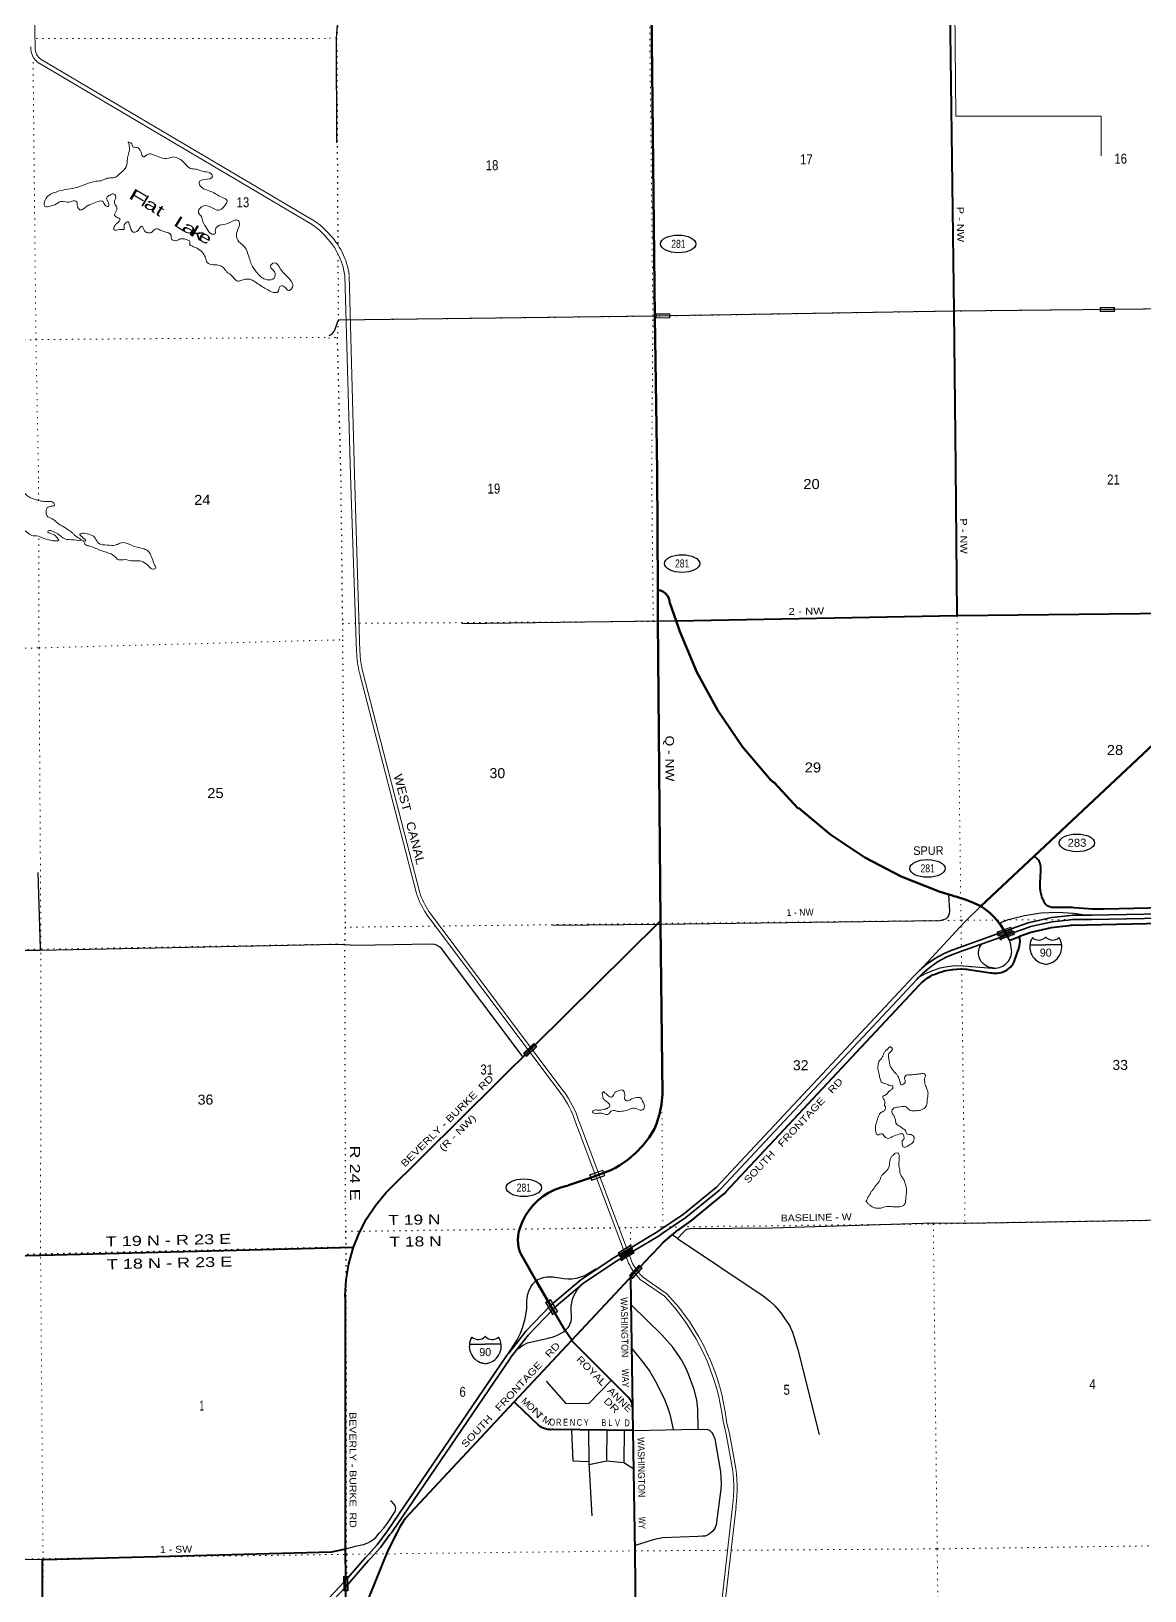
# Model space of a CAD drawing. Header units: feet. Extents: x 248627 to 501257, y -181930 to 5472.
# Drawn here: x 276162 to 295642, y -155285 to -128002 of the extents above; entities that cross this region are included whole.
import ezdxf
from ezdxf.enums import TextEntityAlignment as Align

# ---------------------------------------------------------------- set-up
doc = ezdxf.new("R2010")
doc.units = ezdxf.units.FT
doc.header["$LTSCALE"] = 70
doc.header["$PDMODE"] = 32
doc.header["$PDSIZE"] = 35
doc.linetypes.add('DOTTED', pattern=[1.5, 0.3, -1.2])
doc.linetypes.add('MEDIUM_DASHED', pattern=[4.5, 3, -1.5])
for name, color, linetype, lineweight in [('15', 7, 'Continuous', 25), ('17', 7, 'Continuous', 25), ('18', 7, 'Continuous', 35), ('19', 7, 'Continuous', 25), ('23', 7, 'Continuous', 70), ('26', 7, 'Continuous', 40), ('27', 7, 'Continuous', 40), ('29', 7, 'Continuous', 25), ('31', 7, 'Continuous', 13), ('39', 7, 'Continuous', 13), ('41', 7, 'MEDIUM_DASHED', 13), ('55', 7, 'Continuous', 13), ('59', 7, 'Continuous', 13), ('6', 7, 'DOTTED', 25), ('61', 7, 'Continuous', 13), ('7', 7, 'DOTTED', 13)]:
    doc.layers.add(name, color=color, linetype=linetype, lineweight=lineweight)
doc.layers.add('30', color=7, linetype='Continuous')

msp = doc.modelspace()

# ---------------------------------------------------------------- linework, layer by layer
at = {"layer": '15'}
for p, q in [((293633.38, -143983.14), (293909.79, -143983.14)), ((293906.09, -143851.67), (293908.99, -143848.76)), ((293912.16, -143851.14), (293908.73, -143848.76)), ((293909.79, -144328.72), (293845.9, -144310.76)), ((293909.26, -144328.98), (293972.89, -144310.24)), ((284101.98, -150839.87), (284104.88, -150836.96)), ((284108.05, -150839.34), (284104.62, -150836.96)), ((283829.27, -150971.34), (284105.68, -150971.34)), ((284105.68, -151316.92), (284041.79, -151298.96)), ((284105.15, -151317.18), (284168.78, -151298.44))]:
    msp.add_line(p, q, dxfattribs=at)
for points in [[(294185.15, -143983.14), (293909.26, -143983.14), (293909.79, -143983.14)], [(284381.04, -150971.34), (284105.15, -150971.34), (284105.68, -150971.34)]]:
    msp.add_lwpolyline(points, dxfattribs=at)
for centre, radius, start, end in [((293936.01, -144018.24), 306.13, 148.44436, 254.43383), ((293787.41, -143735.64), 165.66, 227.34301, 315.81187), ((294031.1, -143735.64), 165.66, 224.18804, 312.69393), ((293882.5, -144018.24), 306.13, 283.08082, 31.6249), ((284131.9, -151006.44), 306.13, 148.44436, 254.43378), ((283983.3, -150723.84), 165.66, 227.343, 315.81185), ((284226.99, -150723.84), 165.66, 224.18804, 312.69394), ((284078.39, -151006.44), 306.13, 283.08086, 31.62486)]:
    msp.add_arc(centre, radius, start, end, dxfattribs=at)
at = {"layer": '17'}
for centre in [(287480.64, -131723.29), (287546.8, -137314.72), (294452.82, -142200.81), (291841.02, -142648.84), (284777.46, -148233.6)]:
    msp.add_ellipse(centre, major_axis=(-309.24, 1), ratio=0.500121, dxfattribs=at)
at = {"layer": '18'}
for p, q in [((292799.3, -143967.41), (293230.7, -143813.39)), ((285792.98, -149929.33), (285824.52, -149902.95)), ((281645.25, -155121.46), (281663.28, -155100.95)), ((281646.67, -155235.59), (281664.11, -155215.66))]:
    msp.add_line(p, q, dxfattribs=at)
for points in [[(294618.68, -143465.11), (294707.68, -143463.9), (297773.42, -143407.55), (303062.23, -143293.35), (307397.34, -143211.21)], [(293191.18, -143747.78), (293306.39, -143706.67), (293599.33, -143602.14), (293620.52, -143594.58), (293649.33, -143586.59), (293652.07, -143585.83), (294008.92, -143508.3), (294346.93, -143471.23), (294371.96, -143468.49), (294396.93, -143468.15), (294618.68, -143465.11)], [(293230.7, -143813.39), (293350, -143770.8), (293619.86, -143674.45), (293643.12, -143666.14), (293669.86, -143658.73), (293671.8, -143658.19), (294020.99, -143582.32), (294349.96, -143546.25), (294375.53, -143543.44), (294399.96, -143543.11), (294708.88, -143538.89), (297774.92, -143482.54), (303063.75, -143368.33), (308346.13, -143268.25), (308381.71, -143267.58)], [(291722.09, -144415.62), (291833.77, -144319.64), (291978.8, -144219.32), (292133.52, -144134.71), (292268.55, -144078.29), (292289.26, -144069.64), (292318.55, -144059.19), (293191.18, -143747.78)], [(291691.87, -144551.32), (291751.82, -144488.82), (291879.61, -144379.01), (292018.18, -144283.15), (292166.01, -144202.3), (292294.56, -144148.6), (292310.54, -144141.92), (292344.56, -144129.77), (292799.3, -143967.41)], [(285824.52, -149902.95), (286319.75, -149570.01), (286347.61, -149551.28), (286369.75, -149538.02), (286693.49, -149344.1), (287134.86, -149079.73), (287144.27, -149074.1), (287184.86, -149046.72), (287616.33, -148755.77), (288174.19, -148300.98), (288200.64, -148279.42), (288222.94, -148255.6), (291652.43, -144592.53), (291691.87, -144551.32)], [(286078.13, -149642.2), (286281.21, -149505.67), (286309.16, -149486.88), (286331.21, -149473.68), (286666.25, -149272.99), (287095.34, -149015.98), (287104.89, -149010.26), (287145.34, -148982.98), (287572.04, -148695.24), (288148.82, -148225.03), (291597.68, -144541.27), (291700.03, -144434.58), (291722.09, -144415.62)], [(285248.18, -150295.2), (285284.28, -150257.9), (285291.53, -150251.15), (285779.48, -149842.98), (285884.29, -149772.51), (286078.13, -149642.2)], [(285286.9, -150362.25), (285326.7, -150320.91), (285342.6, -150306.08), (285792.98, -149929.33)], [(284496.41, -151151.51), (284516.24, -151126.51), (284679.71, -150916.56), (284815.2, -150742.56), (285248.18, -150295.2)], [(284657.48, -151066.84), (284861.01, -150804.6), (285286.9, -150362.25)], [(281664.11, -155215.66), (282059.6, -154763.68), (282091.44, -154726.97), (282103.45, -154713.68), (282270.16, -154529.14), (282438.26, -154301.2), (282457.61, -154274.98), (282473.82, -154251.2), (284540.51, -151219.97), (284554.04, -151200.12), (284577.44, -151169.97), (284657.48, -151066.84)], [(281663.28, -155100.95), (282006.13, -154710.86), (282032.49, -154680.48), (282050.21, -154660.86), (282212.21, -154481.53), (282394.8, -154233.95), (284479.36, -151176.51), (284496.41, -151151.51)], [(265366.43, -173208.13), (265763.41, -172508.9), (266090.12, -171944.03), (266107.66, -171913.7), (266120.92, -171894.03), (266325.96, -171609.82), (266543.99, -171366.04), (266571.07, -171335.76), (266589.55, -171316.04), (271129.67, -166472.25), (276528.41, -160679.57), (281646.67, -155235.59)], [(265408.57, -172719.77), (265427.43, -172694.77), (265775.61, -172233.22), (265794.78, -172207.81), (265809.9, -172183.22), (265853.65, -172112.09), (266151.48, -171690.13), (266170.16, -171663.65), (266191.74, -171640.13), (266484.96, -171320.45), (266488.85, -171316.21), (266531.72, -171270.45), (271074.87, -166421.04), (276473.52, -160628.46), (281645.25, -155121.46)]]:
    msp.add_lwpolyline(points, dxfattribs=at)
at = {"layer": '19'}
msp.add_line((291690.04, -144552.36), (291691.87, -144551.32), dxfattribs=at)
for points in [[(291722.09, -144415.62), (291764.56, -144369.74), (292487.92, -143588.09), (292770.76, -143310.63)], [(293096.44, -143604.71), (293122.58, -143594.4), (293228.24, -143552.7), (293249.66, -143544.25), (293278.24, -143536.83), (293535.25, -143470.03), (293821.33, -143426.92), (294110.34, -143413.96), (294399.13, -143431.28), (294596.25, -143461.66), (294618.68, -143465.11)], [(293005.85, -144391.76), (292974.89, -144389.01), (292944.38, -144383.03), (292914.66, -144373.9), (292886.06, -144361.71), (292858.89, -144346.6), (292833.45, -144328.73), (292810.02, -144308.3), (292788.85, -144285.53), (292776.07, -144268.52), (292760.05, -144244.4), (292748.03, -144218.52), (292741.9, -144201.87), (292735.86, -144178.07), (292732.35, -144153.78), (292731.4, -144129.25), (292733.02, -144104.75), (292737.18, -144080.56), (292743.86, -144056.93), (292752.97, -144034.14), (292764.41, -144012.42), (292778.05, -143992.01), (292793.76, -143973.14), (292799.3, -143967.41)], [(293005.85, -144391.76), (293036.93, -144391.26), (293067.8, -144387.52), (293098.1, -144380.57), (293127.51, -144370.49), (293155.7, -144357.39), (293182.37, -144341.42), (293207.23, -144322.75), (293229.99, -144301.58), (293250.42, -144278.14), (293268.29, -144252.7), (293283.4, -144225.54), (293295.59, -144196.94), (293304.72, -144167.22), (293310.7, -144136.71), (293310.92, -144134.2), (293313.24, -144108.12), (293311.89, -144084.2), (293306.35, -144028.04), (293293.18, -143964.14), (293274.08, -143904.09)], [(291691.87, -144551.32), (291807.48, -144485.32), (291931.28, -144430.92), (292060.08, -144389.76), (292192.49, -144362.29), (292327.04, -144348.81), (292462.26, -144349.47), (292560.62, -144359.94), (292592.64, -144363.35), (292610.62, -144364.62), (292976.41, -144390.33), (293005.85, -144391.76)], [(284998.05, -149860.99), (285021.61, -149844.6), (285053.22, -149827.21), (285086.48, -149813.21), (285121.01, -149802.77), (285151.19, -149797), (285181.34, -149793.21), (285201.19, -149792.21), (285229, -149790.81), (285264.83, -149792.76), (285293.04, -149794.94), (285314.83, -149798.13), (285410.84, -149812.2), (285480.65, -149824.36), (285551.34, -149829.15), (285622.15, -149826.54), (285692.3, -149816.53), (285761.02, -149799.25), (285827.55, -149774.87), (285845.24, -149766.58), (285874.36, -149749.94), (285895.24, -149740.3), (286028.13, -149659.87), (286078.13, -149642.2)], [(284496.41, -151151.51), (284512.3, -151126.51), (284643.65, -150923.11), (284663.13, -150894.39), (284672.58, -150873.11), (284721.32, -150777.65), (284769.9, -150651.43), (284805.02, -150520.82), (284826.29, -150387.26), (284826.7, -150382.92), (284829.68, -150351.36), (284830.12, -150332.92), (284830.73, -150307.4), (284830.81, -150304.12), (284830.92, -150257.4), (284831.02, -150220.42), (284837.67, -150158.8), (284850.71, -150098.21), (284870.02, -150039.31), (284895.38, -149982.76), (284902.71, -149969.68), (284914.31, -149948.97), (284936.52, -149919.68), (284939.99, -149915.11), (284964.68, -149888.8), (284991.99, -149865.21), (284998.05, -149860.99)], [(285502.62, -150728.77), (285521.09, -150713.49), (285533.98, -150700.89), (285553.77, -150678.03), (285571.06, -150653.23), (285585.66, -150626.76), (285597.42, -150598.91), (285606.19, -150569.98), (285611.9, -150540.29), (285614.47, -150510.17), (285614.37, -150504.94), (285613.8, -150475.68), (285612.53, -150454.94), (285608.63, -150391.06), (285607.33, -150369.61), (285608.36, -150341.06), (285609.61, -150306.66), (285618.28, -150245.5), (285633.3, -150185.57), (285654.51, -150127.55), (285681.66, -150072.06), (285714.46, -150019.71), (285752.56, -149971.08), (285792.98, -149929.33)], [(285792.98, -149929.33), (285795.53, -149926.7), (285800.16, -149922.67), (285824.52, -149902.95)], [(284657.48, -151066.84), (284672.36, -151055.17), (284676.77, -151051.71), (284758.73, -150996.48), (284846.01, -150950.13), (285205.32, -150863.55), (285214.5, -150861.34), (285255.32, -150852.88), (285312.51, -150836.9), (285369.23, -150814.43), (285423.29, -150786.15), (285474.09, -150752.38), (285502.62, -150728.77)]]:
    msp.add_lwpolyline(points, dxfattribs=at)
at = {"layer": '23'}
for p, q in [((287121.15, -137776.95), (287114.03, -135693.24)), ((292770.76, -143310.63), (293705.18, -142434.62)), ((285248.18, -150295.2), (284998.05, -149860.99))]:
    msp.add_line(p, q, dxfattribs=at)
for points in [[(287114.03, -135693.24), (287070.1, -133006.34), (287010.59, -127632.89), (286940.02, -122330.11)], [(287171.1, -143567.38), (287123.07, -138305.18), (287121.15, -137776.95)], [(287444.98, -138317.34), (287332.23, -137999.24), (287330.38, -137978.39), (287325.87, -137954.36), (287318.87, -137930.93), (287309.46, -137908.36), (287297.74, -137886.9), (287283.84, -137866.78), (287267.92, -137848.23), (287250.14, -137831.44), (287230.71, -137816.6), (287209.83, -137803.88), (287187.74, -137793.4), (287164.67, -137785.3), (287121.15, -137776.95)], [(292216.32, -143103.35), (292046.67, -143049.96), (291381.18, -142786.5), (290746.88, -142454.92), (290150.71, -142058.85), (289624.2, -141623.32), (289599.2, -141602.64), (289574.2, -141591.45), (289158.49, -141146.99), (289133.49, -141134.92), (289109.63, -141109.92), (289102.61, -141102.57), (288604.63, -140519.37), (288170.34, -139887.32), (287804.5, -139213.33), (287511.11, -138504.79), (287444.98, -138317.34)], [(293705.18, -142434.62), (297696.73, -138692.57), (298264.13, -138157.63)], [(292770.76, -143310.63), (292712.1, -143277.27), (292607.28, -143231.05), (292500.68, -143193.71), (292333.67, -143138.6), (292303.96, -143130.93), (292278.96, -143123.06), (292216.32, -143103.35)], [(293096.44, -143604.71), (293019.06, -143512.3), (292929.03, -143425.2), (292830.4, -143347.98), (292770.76, -143310.63)], [(284998.05, -149860.99), (284734.08, -149402.75), (284721.84, -149381.5), (284709.65, -149352.75), (284702.45, -149335.77), (284696.77, -149317.23), (284690.1, -149295.44), (284685.81, -149267.23), (284678.62, -149215.56), (284676.22, -149143.81), (284681.34, -149072.2), (284693.91, -149001.51), (284713.8, -148932.53), (284714.26, -148931.13), (284756.15, -148823.9), (284809.03, -148721.63), (284872.3, -148625.45), (284945.28, -148536.41), (285027.17, -148455.49), (285117.07, -148383.56), (285213.99, -148321.43), (285316.88, -148269.78), (285424.6, -148229.15), (285510.98, -148206.56), (285543.88, -148197.95), (285560.98, -148192.07), (285945.25, -148059.89), (286301.8, -147925.74), (286386.02, -147884.51), (286457.93, -147841.05), (286545.6, -147783.21), (286604.37, -147740.5), (286739.48, -147625.2), (286861.81, -147496.41), (286970.01, -147355.53), (287062.88, -147204.12), (287098.98, -147116.91), (287153.29, -146948.6), (287189.72, -146775.54), (287207.85, -146599.63), (287171.78, -143642.47), (287171.1, -143567.38)], [(293191.18, -143747.78), (293172.46, -143717.34), (293099.48, -143608.34), (293096.44, -143604.71)], [(293230.7, -143813.39), (293215.45, -143786.49), (293207.26, -143773.93), (293191.18, -143747.78)], [(285327.69, -150432.86), (285286.9, -150362.25), (285248.18, -150295.2)]]:
    msp.add_lwpolyline(points, dxfattribs=at)
at = {"layer": '26'}
for p, q in [((285502.62, -150728.77), (285327.69, -150432.86)), ((284611.15, -151981.4), (285616.68, -150903.35)), ((281638.29, -154558.92), (281662.27, -154549.64)), ((281663.28, -155100.95), (281662.27, -154549.64))]:
    msp.add_line(p, q, dxfattribs=at)
for points in [[(292335.75, -135625.08), (292307.38, -132898.05), (292236.66, -127581.17), (292230.94, -127003.81)], [(292358.4, -138224.23), (292358.3, -138213.31), (292335.51, -135625.86)], [(287444.98, -138317.34), (292358.24, -138224.23), (292358.4, -138224.23)], [(292358.4, -138224.23), (297694.4, -138165.43), (298235.85, -138158.01), (298264.13, -138157.63)], [(303546.83, -143170.39), (294930.23, -143358.65), (294906.16, -143359.18), (294880.23, -143359.21), (294717.53, -143359.42), (294649.22, -143354.64), (294404.33, -143335.49), (294379.81, -143333.57), (294354.33, -143333.52), (294054.05, -143332.92), (294041.65, -143332.9), (294004.05, -143329.18), (293995.84, -143327.67), (293978.57, -143322.58), (293961.92, -143315.72), (293946.09, -143307.15), (293931.24, -143296.98), (293917.53, -143285.31), (293905.11, -143272.27), (293901.16, -143267.14), (293884.24, -143241.98), (293872.73, -143217.14), (293862.76, -143195.6), (293851.85, -143172.04), (293843.08, -143145.6), (293832.48, -143113.63), (293822.87, -143069.74), (293817.98, -143045.77), (293815.12, -143019.74), (293813.76, -143007.35), (293809.67, -142898.05), (293821.64, -142693.44), (293821.24, -142668.44), (293823.15, -142643.44), (293823.3, -142641.21), (293822.44, -142616.81), (293819.03, -142592.63), (293813.11, -142568.94), (293804.75, -142545.99), (293794.04, -142524.05), (293781.09, -142503.35), (293766.04, -142484.11), (293749.07, -142466.55), (293730.36, -142450.86), (293705.18, -142434.62)], [(308142.59, -143364.17), (303552.27, -143445.34), (294360.96, -143646.16), (294335.38, -143646.72), (294310.96, -143649.67), (294001.64, -143686.99), (293699.51, -143755.53), (293673.94, -143761.33), (293649.51, -143770.05), (293449.01, -143841.63)], [(281802.39, -149274.99), (281898.06, -149030.6), (282028.07, -148779.53), (282183.62, -148543.42), (282363, -148324.87), (284979.22, -145736.18), (287143.35, -143594.84), (287171.1, -143567.38)], [(286652, -149793.36), (286999.28, -149421.03), (287022.6, -149396.03), (287047.6, -149371.09), (287221.92, -149189.19), (287441.29, -149003.67), (287451.27, -148996.23), (287489.79, -148967.49), (287501.27, -148959.34), (287704.47, -148815.08), (288266.65, -148352.11), (288289.97, -148332.9), (288315.02, -148306.11), (291701.47, -144683.51), (291734.12, -144648.58), (291762.75, -144624.83), (291833.16, -144570.29), (291904.77, -144525.96), (291930.6, -144511.88), (291954.77, -144502.38), (292044.85, -144466.97), (292164.02, -144433.94), (292285.99, -144413.54), (292409.42, -144406), (292506.66, -144410.26), (292528.57, -144411.22), (292556.66, -144415.33), (292942.93, -144471.96), (292967.93, -144476.06), (292992.93, -144479.49), (293019.54, -144482.03), (293057.11, -144481.67), (293094.44, -144477.39), (293131.12, -144469.23), (293166.74, -144457.27), (293200.92, -144441.66), (293233.28, -144422.57), (293263.46, -144400.19), (293291.15, -144374.78), (293316.02, -144346.62), (293337.81, -144316.01), (293356.29, -144283.3), (293445.87, -144032.02), (293452.01, -144005.19), (293457.7, -143964.19), (293459.07, -143922.83), (293456.11, -143881.55), (293453.31, -143865.8), (293449.01, -143841.63)], [(293274.08, -143904.09), (293273.4, -143901.96), (293247.98, -143843.89), (293230.7, -143813.39)], [(293274.08, -143904.09), (293296.42, -143896.11), (293449.01, -143841.63)], [(254926.02, -155181.49), (254935.03, -155058.53), (254939.18, -155012.9), (254941.61, -154887.24), (254910.37, -149869.62), (260240.04, -149767.37), (260629.31, -149758.64), (265622.41, -149646.6), (270963.29, -149531.2), (276338.38, -149411.45), (281572.91, -149277.86)], [(281572.91, -149278.11), (281775.32, -149275.36), (281802.39, -149274.99)], [(281662.27, -154549.64), (281657.54, -150185.92), (281657.3, -150127.72), (281673.95, -149845.47), (281720.02, -149566.51), (281794.99, -149293.89), (281802.39, -149274.99)], [(285616.68, -150903.35), (286626.75, -149820.43), (286652, -149793.36)], [(286686.6, -152099.05), (286652.4, -149820.43), (286652, -149793.36)], [(285616.68, -150903.35), (285503.31, -150729.94), (285502.62, -150728.77)], [(286686.6, -152099.05), (286686.22, -152074.05), (286686.15, -152071.32), (286682.6, -152044.16), (286676.23, -152017.52), (286667.12, -151991.69), (286655.35, -151966.96), (286641.06, -151943.59), (286628.32, -151926.95), (286602.91, -151899.01), (286581, -151876.95), (285621.5, -150910.72), (285616.68, -150903.35)], [(281668.72, -155856.43), (281706.75, -155855.21), (281709.86, -155855.14), (281738.77, -155852.87), (281767.29, -155847.59), (281795.1, -155839.36), (281821.9, -155828.26), (281847.39, -155814.43), (281871.29, -155798), (281893.35, -155779.17), (281913.32, -155758.13), (281930.98, -155735.13), (281946.13, -155710.4), (281958.62, -155684.22), (281968.31, -155656.89), (282401.89, -154593.98), (282566.43, -154268.8), (282569.64, -154261.14), (282626.44, -154144.47), (282678.33, -154061.28), (282692.75, -154038.16), (282717.83, -154011.28), (284611.15, -151981.4)], [(286692.54, -152478.49), (285292.97, -152465.27), (285267.97, -152465.03), (285242.97, -152466.73), (285228, -152466.38), (285192.98, -152461.86), (285158.62, -152453.71), (285125.31, -152442.01), (285093.4, -152426.9), (285063.24, -152408.53), (285035.17, -152387.11), (284639.55, -152008.58), (284611.15, -151981.4)], [(286692.54, -152478.49), (286686.99, -152124.05), (286686.6, -152099.05)], [(286862.05, -165204.84), (286786.28, -159924.37), (286764.3, -157990.22), (286725.78, -154601.4), (286692.54, -152478.49)], [(265799.74, -171214.41), (265934.58, -171204.56), (266107.27, -171173.1), (266275.71, -171123.76), (266438.08, -171057.09), (266592.59, -170973.8), (266737.54, -170874.83), (266871.36, -170761.24), (266897.21, -170734.17), (266943.94, -170684.17), (271001.8, -166352.77), (275784.95, -161220.6), (275802.44, -161195.6), (275820.97, -161170.6), (275977.66, -160956.54), (276124.98, -160703.46), (276245.03, -160436.37), (276336.51, -160158.19), (276352.34, -160054.74), (276362.27, -154776.45), (276362.34, -154739.01), (276387.32, -154738.35), (281420.82, -154604.5), (281638.29, -154558.92)], [(281668.72, -155856.43), (281664.11, -155215.66), (281663.28, -155100.95)]]:
    msp.add_lwpolyline(points, dxfattribs=at)
at = {"layer": '29'}
for p, q in [((276322.34, -144053.25), (276282.63, -142722.1)), ((285285, -143641.05), (287153, -143621.05)), ((283314, -144028.05), (284762.6, -145950.53)), ((287470.55, -149122.74), (288967, -150126.05)), ((289570, -151066.05), (289945, -152550.05)), ((286231.58, -152474.14), (286223.72, -153001.56)), ((286533.09, -152476.98), (286530.03, -153033.76)), ((286692.54, -152478.49), (287826.27, -152458.57))]:
    msp.add_line(p, q, dxfattribs=at)
for points in [[(281507.36, -129956.92), (281505.02, -128123.88), (281526.33, -127809.32), (281465.04, -122838.77), (281478.61, -122415.55)], [(295110.89, -132867.93), (292307.38, -132898.05), (287334.37, -132981.69)], [(300326.6, -132808.62), (297628.15, -132840.89), (295110.89, -132867.93)], [(287334.37, -132981.69), (287037.53, -132986.68), (281533.43, -133054.63), (281459.86, -133251.12)], [(283695, -138361.05), (287135, -138317.05), (287444.98, -138317.34)], [(287153, -143621.05), (292051.18, -143556.38), (292122.27, -143540.38), (292172.02, -143522.61), (292196.89, -143501.27), (292214.66, -143472.83), (292225.32, -143437.27), (292232.43, -143398.16), (292216.32, -143103.35)], [(262885.98, -144373.95), (265582.56, -144330.93), (270953.69, -144219.28), (275063.39, -144105.55), (275631.25, -144061.86), (275790.57, -144076.46), (276320.51, -144075.43), (281507.25, -143974.41)], [(281507.25, -143974.11), (281857, -143989.05), (283140, -143965.05)], [(283140, -143965.05), (283209.7, -143971.2), (283244.91, -143982.21), (283280.12, -144002.03), (283314, -144028.05)], [(312852.62, -148556.6), (308129, -148638.05), (303135, -148719.05), (297819, -148775.05), (292503, -148862.05), (291950, -148856.05), (289124, -148940.05), (287699, -148954.05)], [(287699, -148954.05), (287648.82, -148957.59), (287613.61, -148970.8), (287571.79, -149012.64), (287470.55, -149122.74), (287373.72, -149058.88)], [(287826.27, -152458.57), (287824.9, -152100.95), (287807.29, -151942.4), (287758.87, -151766.24), (287662.03, -151493.19), (287600.41, -151361.07), (287525.58, -151228.95), (287384.72, -151021.97), (287191.05, -150806.17), (286662.84, -150286.5)], [(288967, -150126.05), (289077.18, -150212.74), (289169.62, -150300.82), (289275.26, -150424.13), (289332.48, -150507.81), (289424.92, -150644.33), (289482.14, -150763.24), (289570, -151066.05)], [(286670.06, -151049.15), (286885.14, -151314.84), (286981.97, -151450.26), (287078.81, -151609.91), (287232.87, -151922.59), (287301.1, -152087.74), (287334.11, -152195.64), (287391.01, -152466.22)], [(285172.83, -151615.76), (285516.46, -152011.42), (285920.52, -152003.47), (286298.89, -151609.68)], [(285612, -152472.34), (285636.64, -153009.1), (285913.27, -153020.7)], [(285911.61, -152470.46), (285914.85, -153043.86), (285971.41, -153976.39)], [(287826.27, -152458.57), (287989.96, -152460.99), (288027.38, -152473.1), (288060.39, -152509.43), (288093.4, -152556.78), (288122.01, -152628.34), (288218.85, -153205.27), (288232.06, -153412.26), (288227.66, -153504.74), (288146.23, -154130.11), (288126.41, -154178.55), (288093.41, -154235.81), (288042.78, -154279.85), (287989.97, -154312.88), (287950.34, -154328.29), (287906.33, -154331.61), (287822.69, -154337.1), (287204.26, -154360.23), (287144.83, -154367.93), (287087.61, -154380.05), (287003.97, -154407.56), (286731.06, -154495.64)], [(276363.51, -154738.98), (276342.07, -154739.55), (271027.27, -154840.6), (265698.14, -154915.6), (260294.92, -155045.69), (260270.25, -152523.41)], [(285913.98, -153077.58), (286233.97, -153011.42), (286528.14, -153039.84), (286701.23, -153149.11)], [(281662.27, -154549.64), (281708.36, -154537.62), (281745.67, -154526.95), (281793.64, -154514.51), (281827.56, -154505.93), (281972.56, -154472.47), (282050.38, -154443.41), (282093.02, -154422.07), (282140.62, -154393.64), (282188.21, -154352.75), (282251.01, -154278.89), (282325.08, -154192.68), (282392.38, -154103.08), (282526.23, -153896.36), (282535.41, -153870.96), (282540.62, -153843.84), (282535.41, -153815.85), (282526.23, -153793.74), (282490.53, -153744.67), (282473.23, -153726.96), (282445.92, -153708.97)]]:
    msp.add_lwpolyline(points, dxfattribs=at)
msp.add_arc((281241.66, -133093.75), 269.03, 299.81829, 324.20148, dxfattribs=at)
at = {"layer": '31'}
for p, q in [((294860.66, -132834.66), (295110.65, -132831.82)), ((295110.65, -132831.82), (295111.5, -132906.82)), ((287085.23, -132947.57), (287335.2, -132943.78)), ((287335.2, -132943.78), (287336.33, -133018.77))]:
    msp.add_line(p, q, dxfattribs=at)
for points in [[(295111.5, -132906.82), (294861.51, -132909.66), (294860.66, -132834.66)], [(287336.33, -133018.77), (287086.36, -133022.56), (287085.23, -132947.57)]]:
    msp.add_lwpolyline(points, dxfattribs=at)
for points in [[(294869.41, -132901.57), (294868.74, -132842.56), (295102.74, -132839.9), (295103.41, -132898.91)], [(287094.23, -133014.44), (287093.34, -132955.44), (287327.32, -132951.89), (287328.21, -133010.89)]]:
    msp.add_lwpolyline(points, close=True, dxfattribs=at)
at = {"layer": '39'}
for p, q in [((276338.23, -128498.09), (281073.72, -131295.54)), ((276300.08, -128562.66), (281035.57, -131360.11)), ((281648.42, -132281.41), (281744.97, -135760.8)), ((281723.39, -132279.33), (281819.94, -135758.72)), ((281744.97, -135760.8), (281852.85, -138853.64)), ((281819.94, -135758.72), (281912.82, -138851.72)), ((281904.48, -139228.9), (282901.49, -143088.7)), ((281962.57, -139213.89), (282959.58, -143073.69)), ((285685.01, -147086.37), (286057.04, -148076.13)), ((286057.04, -148076.13), (286523.02, -149315.82)), ((286523.02, -149315.82), (286574.88, -149453.77)), ((286574.88, -149453.77), (286611.62, -149554.34)), ((286575.03, -149283.67), (286626.41, -149420.35)), ((286626.41, -149420.35), (286666.39, -149529.64)), ((286815.04, -149836.87), (287239.54, -150129.86)), ((286857.92, -149794.9), (287283.33, -150089.8))]:
    msp.add_line(p, q, dxfattribs=at)
for points in [[(276207.46, -122923.25), (276209.41, -122978.51), (276228.13, -128126.44), (276232.42, -128183.6), (276230.34, -128279.41)], [(292317.85, -127616.82), (292338.59, -129489.3), (294878.04, -129489.3), (294876.69, -130184.43)], [(277014.05, -136883.39), (277064.65, -136909.09), (277105.07, -136922.81)], [(283075.43, -143445.45), (284849.74, -145813.39), (285431.91, -146590.33)], [(283123.45, -143409.47), (284892.74, -145770.71), (285479.93, -146554.35)], [(285741.17, -147065.26), (286113.51, -148055.85), (286575.03, -149283.67)], [(288263.58, -152319.52), (288320.28, -152543.76), (288412.87, -153059.06)], [(288321.75, -152304.81), (288378.96, -152531.08), (288471.92, -153048.45)], [(288431.69, -153811.24), (288203.9, -155827.88), (288036.9, -157356.38)], [(288491.31, -153817.97), (288263.53, -155834.51), (288096.55, -157362.9)]]:
    msp.add_lwpolyline(points, dxfattribs=at)
for centre, radius, start, end in [((276481.49, -128291.34), 326.42, 177.4711, 235.81909), ((276481.49, -128291.35), 251.42, 177.47103, 235.81891), ((280370.63, -132433.67), 1262.81, 38.61083, 58.22695), ((280370.63, -132433.67), 1337.81, 42.56466, 58.22691), ((280443.26, -132446.35), 1294.6, 7.79339, 45.10554), ((280443.26, -132446.35), 1216.39, 7.79339, 41.16179), ((284032.88, -138747.24), 2182.63, 182.79415, 192.80297), ((284032.88, -138747.24), 2122.63, 182.79417, 192.80299), ((284368.94, -142593.99), 1548.6, 198.6299, 213.35492), ((284368.94, -142593.99), 1488.6, 198.62988, 213.35489), ((284005.09, -147625.07), 1764.18, 17.77964, 35.91271), ((284005.09, -147625.07), 1824.18, 17.77965, 35.91271), ((287643.7, -149025.73), 1159.57, 207.1205, 215.37657), ((287643.7, -149025.73), 1099.57, 207.27581, 214.62268), ((287643.69, -149025.73), 1159.57, 215.34734, 224.38816), ((287643.7, -149025.74), 1099.57, 214.66503, 224.38753), ((284458.68, -152765.79), 3830.98, 6.68967, 43.46668), ((284458.68, -152765.79), 3890.98, 6.68967, 43.46668), ((286054.8, -153488.05), 2396.77, 352.24954, 10.31083), ((286054.8, -153488.05), 2456.77, 352.24954, 10.31083)]:
    msp.add_arc(centre, radius, start, end, dxfattribs=at)
for points in [[(279101.89, -131823.81), (279067.36, -131800.08), (279028.89, -131784.44), (278970.16, -131758.98), (278935.67, -131739.28), (278937.02, -131682.93), (278890.31, -131651.29), (278827.62, -131631.92), (278757.22, -131642.82), (278684.97, -131667.82), (278614.03, -131632.45), (278609.29, -131572.15), (278550.3, -131524.56), (278435.03, -131489.72), (278370.21, -131460.31), (278315.98, -131475.04), (278280.14, -131511.68), (278215.88, -131530.55), (278144.91, -131493.17), (278097.61, -131411.24), (278033.96, -131482.42), (277983.99, -131517.21), (277933.53, -131509.76), (277898.46, -131439.76), (277873.5, -131373.67), (277858.95, -131335.62), (277806.94, -131368.43), (277785.3, -131412.94), (277781.98, -131473.34), (277779.96, -131473.36), (277713.45, -131472.14), (277610.73, -131475.37), (277624.03, -131406.81), (277691.7, -131335.59), (277717.42, -131295.05), (277658.55, -131257.53), (277621.81, -131217.72), (277661.06, -131128.74), (277642.03, -131052.51), (277617.2, -130996.47), (277644.15, -130889.53), (277595.28, -130845.85), (277541.14, -130868.62), (277483.21, -130911.56), (277514.56, -131007.75), (277515.27, -131068.1), (277468.81, -131058.59), (277407.36, -130972.81), (277284.77, -131000.43), (277176.44, -131041.95), (277114.41, -131078.9), (277074.49, -131111.57), (277014.19, -131124.35), (276993.83, -131106.49), (276966.53, -131012.26), (276966.42, -131002.2), (276903.56, -130968.74), (276823.25, -130993.84), (276690.09, -130979.33), (276575.94, -131039.03), (276491.58, -131062.16), (276403, -131069.25), (276419.53, -130932.25), (276597.49, -130815.46), (276756.16, -130771.32), (276933.15, -130743.06), (277117.75, -130676.49), (277298.53, -130628.07), (277405.12, -130610.71), (277493.37, -130575.46), (277596.03, -130566.19), (277626.18, -130559.79), (277708.05, -130496.45), (277789.8, -130423.06), (277827.4, -130364.26), (277846.06, -130237.3), (277865.14, -130146.54), (277884.3, -130061.81), (277873.42, -129993.54), (277862.81, -129947.39), (277858.73, -129943.41), (277903.19, -129954.96), (277940.29, -130024.93), (278012.96, -130036.14), (278078.26, -130105.78), (278127.74, -130201.76), (278209.8, -130154.51), (278290.46, -130159.59), (278403.85, -130206.52), (278529.03, -130227.17), (278651.62, -130199.56)], [(278651.62, -130199.56), (278748.73, -130232.6), (278840.26, -130305.95), (278950.22, -130403.23), (279047.09, -130416.16), (279194.71, -130460.68), (279311.99, -130495.5), (279332.72, -130545.55), (279192.28, -130597.51), (279098.16, -130646.92), (279135.37, -130726.95), (279178.03, -130756.62), (279285.33, -130799.61), (279421.12, -130866.39), (279522.47, -130917.5), (279587.48, -130963), (279546.24, -131054.02), (279528.39, -131078.38), (279442.39, -131133.72), (279304.73, -131079.02), (279139.43, -131072.94), (279090.31, -131180.15), (279139.42, -131243.95), (279162.57, -131328.17), (279236.59, -131454.04), (279324.38, -131551.58), (279380.72, -131544.87), (279382.17, -131496.57), (279427.52, -131411.53), (279562.13, -131377.74), (279712.52, -131315.6), (279772.87, -131306.83), (279807.71, -131356.72), (279776.82, -131471.76), (279756.22, -131604.79), (279817.86, -131706.66), (279895.25, -131776.16), (279967.75, -131944.29), (280003.23, -132048.49), (280044.58, -132138.53), (280089.61, -132198.35), (280120.33, -132240.23), (280195.7, -132309.75), (280290.89, -132350.87), (280411.44, -132321.27), (280418.2, -132210.54), (280348.57, -132114.8), (280412.31, -132051.67), (280520.34, -132157.02), (280646.95, -132300.36), (280731.71, -132482.44), (280713.86, -132506.79), (280669.91, -132539.5), (280576.34, -132464.16), (280511.91, -132468.95), (280478.77, -132563.9), (280454.71, -132574.25), (280402.28, -132570.85), (280266.56, -132510.09), (280171.16, -132450.87), (279986.52, -132342.42), (279877.78, -132347.73), (279779.34, -132373.04), (279640.9, -132251.97), (279590.13, -132218.37), (279557.4, -132176.51), (279498.31, -132120.88), (279409.28, -132089.75), (279340.76, -132088.55), (279241.52, -132045.47), (279210.4, -131969.39), (279177.29, -131895.34), (279079.57, -131808.47)], [(275736.74, -135830.91), (275768.55, -135843.06), (275862.95, -135891.18), (275933.94, -135944.9), (276021.44, -136042.77), (276088.66, -136126.73), (276151.43, -136162.39), (276216.13, -136187.96), (276290.91, -136213.44), (276397.82, -136226.52), (276468.39, -136231.89), (276549.13, -136247.24), (276567.68, -136295.4), (276483.23, -136316.35), (276425.39, -136385.4), (276454.55, -136495.91), (276557.76, -136547.3), (276620.71, -136603.11), (276699.73, -136652.71), (276750.38, -136684.46), (276829.43, -136738.1), (276890.27, -136783.85), (276922.81, -136817.78), (277007.95, -136877.4), (277034.32, -136897.29), (276915.48, -136902.46), (276748.03, -136879.88), (276626.41, -136796.43), (276529.26, -136747), (276478.79, -136735.4), (276450.72, -136751.78), (276519.6, -136795.44), (276594.52, -136837.03), (276621.03, -136873.03), (276645.54, -136911.07), (276613.37, -136919.44), (276518.6, -136912.28), (276407.54, -136885.14), (276253.9, -136828.19), (276175.29, -136824.91), (276080.03, -136761.36), (275982.78, -136699.84), (275885.51, -136636.3), (275762.41, -136615.32), (275659.32, -136578.03), (275568.58, -136570.84), (275455.99, -136600.11), (275416.03, -136638.77), (275390.08, -136667.22), (275285.41, -136680.3), (275196.63, -136667.05), (275111.5, -136609.44), (274948, -136576.75), (274858.53, -136482.93), (274803.71, -136435.11), (274662.25, -136388.11), (274634.04, -136388.38), (274506.88, -136363.4), (274394.48, -136414.84), (274197.74, -136499.3), (274080.96, -136510.49), (273896.31, -136594.84), (273769.16, -136571.88), (273537.87, -136622.43), (273486.19, -136705.52), (273268.76, -136727.73), (273157.91, -136724.76), (272986.31, -136688.13), (272739.84, -136613.93), (272576.55, -136605.41), (272499.63, -136565.86), (272329.78, -136496.97), (272273.29, -136489.45), (272188.18, -136433.86), (272084.67, -136348.23), (271968.62, -136210.34), (271804.57, -136113.2), (271604.24, -136016.4), (271496.91, -135954.98), (271426.34, -135949.61), (271325.39, -135926.4), (271293.22, -135934.76), (271281.1, -135930.85), (271271.32, -135965.19), (271272.14, -136059.86), (271296.92, -136130.13), (271281.76, -136241.06), (271275.96, -136269.32), (271245.18, -136205.15), (271188.35, -136157.35), (271181.78, -136096.98), (271162.86, -136006.51), (271118.29, -135955.11), (271110.94, -135920.77), (271124.55, -135888.23)], [(277107.08, -136922.79), (277113.04, -136912.66), (277100.74, -136888.6), (277068.28, -136862.73), (277045.94, -136842.79), (277011.39, -136808.88), (277035.41, -136790.52), (277142.25, -136795.54), (277253.44, -136836.79), (277281.94, -136870.76), (277339.12, -136958.85), (277494.56, -136991.61), (277631.59, -136992.32), (277681.81, -136973.71), (277760.18, -136948.79), (277917.76, -136995.63), (278113.72, -137054.2), (278196.61, -137085.64), (278241.42, -137141.61), (278255.82, -137175.72), (278292.79, -137255.95), (278321.76, -137344.3), (278342.33, -137392.45), (278294.14, -137413.06), (278227.27, -137369.38), (278115.7, -137283.82), (278006.73, -137264.72), (277908.01, -137267.67), (277807.08, -137246.48), (277690.22, -137247.59), (277609.01, -137177.86), (277503.79, -137126.49), (277301.66, -137053.88), (277281.42, -137044.01), (277176.32, -137006.73), (277103.5, -136975.2), (277089.14, -136945.12), (277078.89, -136925.07)], [(291211.61, -145770.25), (291222.21, -145798.22), (291226.63, -145818.25), (291189.27, -145861.24), (291156.2, -145918.23), (291161.09, -145962.4), (291172.45, -146028.58), (291183.69, -146088.72), (291212.98, -146146.5), (291272.78, -146221.78), (291307.75, -146261.34), (291330.65, -146301.13), (291358.13, -146369), (291362.86, -146405.13), (291375.44, -146431.04), (291421.52, -146422.08), (291445.24, -146401.49), (291452.85, -146379.21), (291439.76, -146327.15), (291443.11, -146292.88), (291468.73, -146266.22), (291524.93, -146261.09), (291617.29, -146253.23), (291679.49, -146245.97), (291737.63, -146236.78), (291786.03, -146243.87), (291806.69, -146271.64), (291791.48, -146316.2), (291792.7, -146378.56), (291801.77, -146430.69), (291831.34, -146502.55), (291848.73, -146568.61), (291844.2, -146645.16), (291835.38, -146707.71), (291823.01, -146794.47), (291799.56, -146829.14), (291710.01, -146877.19), (291643.83, -146886.54), (291585.57, -146889.7), (291518.76, -146866.87), (291465.5, -146817.61), (291360.97, -146819.67), (291256.75, -146837.82), (291217.45, -146884.87), (291230.66, -146942.97), (291257.63, -146984.69), (291281.01, -147048.62), (291296.46, -147118.74), (291363.71, -147163.69), (291414.76, -147202.93), (291455.6, -147234.32), (291480.87, -147292.18), (291533.33, -147301.21), (291573.78, -147312.48), (291598.38, -147336.14), (291596.06, -147422.71), (291574.58, -147455.33), (291542.77, -147474.07), (291479.23, -147515.56), (291431.18, -147526.57), (291406.74, -147510.95), (291399.92, -147470.84), (291396.92, -147420.6), (291424.39, -147385.85), (291425.22, -147325.47), (291404.4, -147289.66), (291346.26, -147298.85), (291232.39, -147337.31), (291172.67, -147368.67), (291106.02, -147353.89), (291048.5, -147292.64), (290968.37, -147308.31), (290931.7, -147182.26), (290947.9, -147085.36), (290968.86, -147026.59), (290991.84, -146967.79), (291013.24, -146931.15), (291074.84, -146893.72), (291094.59, -146875.22), (291103.45, -146814.68), (291086.94, -146792.87), (291092.21, -146754.54), (291093.51, -146718.29), (291072.62, -146678.46), (291061.78, -146638.43), (291091.57, -146619.74), (291146.99, -146574.38), (291170.52, -146543.73), (291214.19, -146514.7), (291235.35, -146465.99), (291227.04, -146452.07), (291188.76, -146448.8), (291129.87, -146419.78), (291095.5, -146410.39), (291040.86, -146393.36), (291013.5, -146331.52), (290993.87, -146253.43)], [(290993.87, -146253.43), (290989.25, -146223.34), (290978.33, -146179.29), (290969.34, -146131.18), (290976.71, -146096.82), (290985.57, -146036.29), (291003.07, -146005.76), (291034.6, -145972.94), (291061.88, -145928.14), (291079.02, -145879.51), (291106.41, -145840.74), (291151.78, -145795.58), (291181.45, -145770.85), (291199.63, -145774.51), (291213.98, -145788.32), (291220.2, -145798.25), (291224.54, -145814.27)], [(286171.17, -146549.61), (286187.53, -146563.38), (286226.4, -146596.82), (286259.2, -146628.37), (286305.87, -146649.58), (286335.71, -146632.9), (286351.24, -146604.42), (286380.56, -146561.59), (286432.39, -146538.43), (286508.58, -146526.87), (286533.34, -146558.58), (286546.47, -146612.65), (286548.01, -146691.09), (286580.65, -146714.6), (286644.54, -146691.2), (286726.37, -146659.41), (286827.12, -146669.5), (286856.26, -146719.23), (286884.76, -146839.4), (286845.31, -146878.41), (286782.68, -146863.54), (286685.75, -146843.32), (286603.84, -146871.09), (286487.72, -146897.52), (286431.43, -146898.63), (286372.86, -146885.7), (286306.68, -146895.05), (286265.37, -146942.14), (286215.27, -146951.18), (286140.46, -146930.52), (286084.13, -146929.61), (286050.12, -146938.33), (286015.9, -146936.99), (285983.1, -146905.44), (286016.69, -146874.6), (286081.09, -146877.36), (286167.34, -146865.6), (286243.29, -146841.97), (286282.63, -146796.93), (286259.64, -146753.11), (286226.96, -146727.6), (286200.47, -146710.01), (286169.53, -146670.38), (286160.77, -146634.33), (286154.23, -146608.3), (286151.67, -146580.18), (286161.44, -146565.9), (286165.38, -146561.8), (286173.54, -146567.68)], [(290773.98, -148467.11), (290798.77, -148398.21), (290828.17, -148359.4), (290857.21, -148302.49), (290888.71, -148267.66), (290921.93, -148218.71), (290953.3, -148177.85), (290984.64, -148134.98), (291011.91, -148090.18), (291028.93, -148035.51), (291044.62, -148015.08), (291074.22, -147986.33), (291127.51, -147934.98), (291156.87, -147894.16), (291170.23, -147857.67), (291180.71, -147776.98), (291193.67, -147720.39), (291221.06, -147681.62), (291258.59, -147646.67), (291280.38, -147630.14), (291326.62, -147629.23), (291345.7, -147679.16), (291343.38, -147765.73), (291340.9, -147844.25), (291354.47, -147920.45), (291366.14, -148002.72), (291422.08, -148086.12), (291451.77, -148164.01), (291476.18, -148280.24), (291469.44, -148346.77), (291459.2, -148439.53), (291448.53, -148510.17), (291407.1, -148551.23), (291300.88, -148569.42), (291206.27, -148565.24), (291093.74, -148569.47), (291023.74, -148588.96), (290953.38, -148590.34), (290898.86, -148579.35), (290846, -148550.2), (290803.03, -148512.82), (290772.17, -148477.21), (290763.89, -148465.3), (290771.77, -148457.09)]]:
    msp.add_spline(points, degree=3, dxfattribs=at)
at = {"layer": '55'}
for p, q in [((281701.97, -155034.38), (281704.79, -155284.36)), ((281704.79, -155284.36), (281629.79, -155285.21))]:
    msp.add_line(p, q, dxfattribs=at)
for points in [[(293060.82, -143757.17), (293296.28, -143673.16), (293318.12, -143734.38), (293082.66, -143818.39)], [(293291.43, -143683.38), (293071.04, -143762.01), (293087.5, -143808.16), (293307.89, -143729.53)], [(293105.07, -143825.91), (293340.51, -143741.83), (293362.37, -143803.04), (293126.93, -143887.12)], [(293335.66, -143752.05), (293115.29, -143830.75), (293131.77, -143876.89), (293352.14, -143798.19)], [(286432.68, -149370.55), (286646.62, -149241.21), (286680.25, -149296.83), (286466.31, -149426.17)], [(286643.91, -149252.19), (286443.66, -149373.25), (286469.01, -149415.18), (286669.26, -149294.12)], [(286462.86, -149443.09), (286677.51, -149314.93), (286710.83, -149370.74), (286496.18, -149498.9)], [(286674.74, -149325.89), (286473.82, -149445.85), (286498.94, -149487.93), (286699.86, -149367.97)], [(281694.06, -155042.46), (281635.05, -155043.12), (281637.69, -155277.12), (281696.7, -155276.45)]]:
    msp.add_lwpolyline(points, close=True, dxfattribs=at)
msp.add_lwpolyline([(281629.79, -155285.21), (281626.97, -155035.22), (281701.97, -155034.38)], dxfattribs=at)
for p in [(293080.98, -143813.68), (293125.25, -143882.42), (286463.72, -149421.89), (286493.62, -149494.6)]:
    msp.add_point(p, dxfattribs=at)
at = {"layer": '59'}
for points in [[(285927.42, -148010.02), (286162.59, -147925.19), (286198.22, -148023.96), (285963.05, -148108.79)], [(286157.77, -147935.42), (285937.65, -148014.83), (285967.86, -148098.55), (286187.98, -148019.14)], [(285248.8, -150189.59), (285374.3, -150405.81), (285283.48, -150458.52), (285157.99, -150242.3)], [(285245.89, -150200.51), (285168.91, -150245.2), (285286.38, -150447.59), (285363.37, -150402.9)]]:
    msp.add_lwpolyline(points, close=True, dxfattribs=at)
at = {"layer": '6'}
for p, q in [((281658.27, -148996.72), (286379.02, -148932.35)), ((281569.25, -149276.15), (281665.78, -149276.27))]:
    msp.add_line(p, q, dxfattribs=at)
for points in [[(281362.69, -111221.6), (281366.75, -111739.04), (281351.73, -112069.63), (281432.75, -117011.68), (281430.02, -117354.16), (281478.61, -122415.55), (281465.04, -122838.77), (281526.33, -127809.32), (281505.02, -128123.88), (281525.88, -131745.13)], [(281526.77, -131899.6), (281533.43, -133054.63), (281513.91, -133355.06), (281574.9, -135761.72)], [(281574.9, -135761.72), (281605.87, -138361.5), (281607.47, -138647.2), (281654.14, -143676.67), (281643.84, -143970.64), (281658.27, -148996.72), (281665.78, -149276.27), (281674.92, -154646.53), (281676.42, -155037.63)], [(286444.02, -148931.46), (286644.33, -148928.73), (287220.45, -148919.37), (291942.18, -148864.65), (292496.97, -148851.71), (297257.72, -148780.1), (297826.5, -148762.87), (302537.47, -148716.38), (303128.49, -148704.74), (307866.57, -148605.41), (308448.13, -148624.14), (312857.04, -148557.44)], [(281572.86, -149276.38), (276326.15, -149395.46), (270983.31, -149516.91), (265634.5, -149646.48), (260879.34, -149753.95)]]:
    msp.add_lwpolyline(points, dxfattribs=at)
at = {"layer": '61'}
for p, q in [((284829.14, -145939.78), (284776.34, -145886.51)), ((285006.7, -145763.78), (284829.14, -145939.78)), ((286682.13, -149823.36), (286627.15, -149772.35)), ((286852.16, -149640.09), (286682.13, -149823.36))]:
    msp.add_line(p, q, dxfattribs=at)
for points in [[(284776.34, -145886.51), (284953.9, -145710.52), (285006.7, -145763.78)], [(286627.15, -149772.35), (286797.18, -149589.08), (286852.16, -149640.09)]]:
    msp.add_lwpolyline(points, dxfattribs=at)
for points in [[(284953.85, -145721.83), (284787.66, -145886.56), (284829.19, -145928.45), (284995.38, -145763.72)], [(286797.6, -149600.38), (286638.45, -149771.92), (286681.7, -149812.05), (286840.85, -149640.51)]]:
    msp.add_lwpolyline(points, close=True, dxfattribs=at)
at = {"layer": '7'}
for p, q in [((281311.09, -128129.03), (276224.19, -128127.11)), ((281505.02, -128123.88), (281309.46, -128126.79)), ((276245.38, -133396.4), (276193.88, -128445.32)), ((275301.39, -133426.53), (276245.38, -133396.4)), ((276245.38, -133396.4), (281378.59, -133357.81)), ((276291.5, -135823.99), (276245.38, -133396.4)), ((281362.89, -133369.4), (281513.91, -133355.06)), ((276292.52, -136210.4), (276291.53, -135818.61)), ((287043.05, -138326.88), (287015.83, -135693.67)), ((281900, -138359.63), (287043.05, -138326.88)), ((281605.87, -138361.5), (281833.98, -138360.05)), ((281441.4, -138655.35), (281607.47, -138647.2)), ((283235, -143657.65), (281654.14, -143676.67)), ((281643.84, -143970.64), (281507.46, -143974.07)), ((286648.98, -149245.12), (286644.33, -148928.73)), ((281665.78, -149276.27), (281569.25, -149276.15)), ((286650.25, -149331.21), (286650.01, -149315.11)), ((286652.59, -149490.86), (286651.35, -149406.25)), ((286656.34, -149745.94), (286654.61, -149628.06))]:
    msp.add_line(p, q, dxfattribs=at)
for points in [[(287015.83, -135693.67), (287037.53, -132986.68), (286977.99, -127611.22), (286855.42, -122331.37), (286814.37, -116977.79)], [(292230.94, -127003.81), (292236.66, -127581.17), (292307.38, -132898.05), (292335.75, -135625.08)], [(287335.39, -132981.67), (292307.38, -132898.05), (295110.44, -132867.94)], [(295110.44, -132867.94), (297628.15, -132840.89), (302942.8, -132779.8), (308245.04, -132698.74), (312633.41, -132621.32)], [(281533.43, -133054.63), (287037.53, -132986.68), (287334.37, -132981.69)], [(292335.51, -135626.4), (292358.4, -138232.27), (292426.94, -143555.09), (292496.97, -148851.71)], [(276326.15, -149395.46), (276332.48, -144061.22), (276299.05, -138789.8), (276294.1, -136835.6)], [(287043.05, -138326.88), (287127.45, -138323.2), (292358.4, -138232.27), (297690.38, -138165.51), (303018.3, -138096.82), (308307.99, -138026.86), (312711.86, -137953.09)], [(287211.38, -148925.61), (287171.15, -143610.29), (287127.45, -138323.2)], [(271326.47, -138885.61), (276299.05, -138789.8), (281456.36, -138651.98)], [(294351.26, -143543.38), (292426.94, -143555.09), (287171.15, -143610.29), (283308.02, -143656.77)], [(281506.94, -143972.33), (276332.48, -144061.22), (275814.67, -144068.17), (275639.31, -144061.78), (275009.06, -144114.12), (270955.62, -144209.18), (265594.65, -144330.81), (263135.01, -144369.99)], [(291942.18, -148864.65), (292009.83, -154551.68), (292083.14, -159912.63), (292196.33, -165154.08), (292282.37, -170446.37), (292304.47, -175760.03), (292314.44, -176471.38)], [(276370.07, -154742.93), (276370.14, -154723.17), (276326.15, -149395.46)], [(286766.18, -157991.97), (286727.52, -154587.28), (286657.18, -149803.09)], [(288406.04, -154575.97), (292009.83, -154551.68), (297317.53, -154477.35), (302653.18, -154392.41), (307952.72, -154312.2), (312928.02, -154257.65)], [(250351.18, -155351), (254928.36, -155219.74), (260286.9, -155049.79), (265728.39, -154919.34), (271031.37, -154848.62), (276370.14, -154723.17), (281639.38, -154647.44)], [(281674.92, -154646.53), (286727.52, -154587.28), (288344.23, -154576.38)], [(276391.87, -181631.6), (276388.34, -181333.46), (276380.77, -176023.53), (276395.41, -170717.41), (276343.36, -165389.77), (276351.98, -160087.74), (276370.07, -154742.93)]]:
    msp.add_lwpolyline(points, dxfattribs=at)

# ---------------------------------------------------------------- texts
at = {"layer": '15'}
for p in [(293908.9, -144191.25), (284104.79, -151179.45)]:
    msp.add_text('90', height=140, dxfattribs=at).set_placement(p, align=Align.CENTER)
at = {"layer": '17'}
for s, width, p in [('281', 0.8, (287483.54, -131791.6)), ('281', 0.8, (287549.7, -137383.03)), ('283', 1.05, (294455.73, -142269.12)), ('281', 0.8, (291843.92, -142717.15)), ('281', 0.8, (284780.36, -148301.91))]:
    msp.add_text(s, height=140, dxfattribs=dict(at, width=width)).set_placement(p, align=Align.CENTER)
for s, rotation, width, p in [('Q - NW', 270.474, 1.2, (287253.99, -140323.96)), ('SPUR', 0.474, 0.95, (291591.74, -142412.56))]:
    msp.add_text(s, height=150, rotation=rotation, dxfattribs=dict(at, width=width)).set_placement(p)
at = {"layer": '27'}
for s, rotation, width, p in [('P - NW', 270.762, 1.2, (292353.11, -131072.85)), ('P - NW', 270.597, 1.2, (292410.6, -136523.47)), ('2 - NW', 0.996, 1.25, (289408.95, -138213.53)), ('BEVERLY - BURKE  RD', 44.697, 1.25, (282699.77, -147880.25)), ('SOUTH   FRONTAGE   RD', 46.93, 1.25, (288704.39, -148167.81)), ('(R - NW)', 44.697, 1.3, (283369.19, -147605.37)), ('WASHINGTON', 270.897, 0.95, (286473.44, -150151.32)), ('SOUTH   FRONTAGE   RD', 46.993, 1.25, (283760.38, -152790.91)), ('ROYAL', 314.8, 1.2, (285689.38, -151248.72)), ('WAY', 270.897, 0.9, (286495.81, -151402.33)), ('DR', 314.8, 1.3, (286166.87, -151974.25)), ('ANNE', 314.8, 1.2, (286232.47, -151795.62)), ('BEVERLY - BURKE  RD', 270.062, 1.15, (281729.68, -152161.96)), ('D', 359.459, 0.65, (286537.12, -152406.76)), ('WASHINGTON', 270.897, 0.95, (286767.44, -152599.96)), ('WY', 270.897, 0.8, (286785.49, -153990.99)), ('1 - SW', 0.823, 1.15, (278415.04, -154623.77))]:
    msp.add_text(s, height=120, rotation=rotation, dxfattribs=dict(at, width=width)).set_placement(p)
for s, p in [('M', (284772.63, -152024.61)), ('O', (284859.54, -152107.76)), ('T', (285009.13, -152264.05))]:
    msp.add_text(s, height=120, rotation=316.265, dxfattribs=at).set_placement(p, align=Align.CENTER)
for s, rotation, width, p in [('N', 316.265, 1.65, (284971.11, -152214.51)), ('M', 331.084, 1.15, (285157.7, -152355.81)), ('O', 357.346, 0.7, (285273.37, -152394.78)), ('R', 359.459, 0.65, (285390.54, -152395.44)), ('E', 359.459, 0.7, (285510.53, -152396.56)), ('N', 359.459, 0.65, (285630.53, -152397.7)), ('C', 359.459, 0.65, (285750.52, -152398.84)), ('Y', 359.459, 0.7, (285870.52, -152399.96)), ('B', 359.459, 0.7, (286177.7, -152403.37)), ('L', 359.459, 0.75, (286297.7, -152404.51)), ('V', 359.459, 0.75, (286417.69, -152405.64))]:
    msp.add_text(s, height=120, rotation=rotation, dxfattribs=dict(at, width=width)).set_placement(p, align=Align.CENTER)
at = {"layer": '30'}
for s, width, p in [('1 - NW', 0.95, (289376.4, -143479.28)), ('BASELINE - W', 1.15, (289274.06, -148824.79))]:
    msp.add_text(s, height=120, rotation=0.996, dxfattribs=dict(at, width=width)).set_placement(p)
at = {"layer": '41'}
for s, rotation, width, p in [('F', 329.057, 1.8, (277975.47, -130987.62)), ('l', 329.057, 1.25, (278102.46, -131061.52)), ('a', 328.613, 1.6, (278215.09, -131128.01)), ('t', 328.613, 1.45, (278364.98, -131223.23)), ('L', 328.075, 1.6, (278738.84, -131452.29)), ('a', 328.676, 1.6, (278882.81, -131534.61)), ('k', 329.694, 1.7, (279027.96, -131618.49)), ('e', 331.354, 1.45, (279162.36, -131694.17))]:
    msp.add_text(s, height=200, rotation=rotation, dxfattribs=dict(at, width=width)).set_placement(p, align=Align.CENTER)
at = {"layer": '41', "width": 1.15}
msp.add_text('WEST   CANAL', height=150, rotation=284.483, dxfattribs=at).set_placement((282501.11, -141018.9))
at = {"layer": '6'}
for s, rotation, width, p in [('R 24 E', 270.164, 1.35, (281737.56, -147495.86)), ('T 19 N', 0.781, 1.3, (282410.41, -148886.45)), ('T 19 N - R 23 E', 1.3, 1.35, (277467.59, -149263.53)), ('T 18 N', 0.781, 1.3, (282430.72, -149267.5)), ('T 18 N - R 23 E', 1.3, 1.35, (277486.36, -149661.2))]:
    msp.add_text(s, height=175, rotation=rotation, dxfattribs=dict(at, width=width)).set_placement(p)
at = {"layer": '7'}
for s, width, p in [('16', 0.85, (295109.78, -130318.91)), ('18', 0.85, (284113.11, -130433.04)), ('17', 0.85, (289610.9, -130330.19)), ('13', 0.85, (279755.4, -131082.05)), ('20', 1.1, (289668.99, -136011.32)), ('21', 0.85, (294982.88, -135932.05)), ('19', 0.85, (284146.27, -136090.09)), ('28', 1.1, (294977.13, -140663.91)), ('30', 1.05, (284180.13, -141068.83)), ('29', 1.1, (289693.04, -140969.83)), ('31', 0.85, (284019.16, -146253.6)), ('32', 1.05, (289486.1, -146178.63)), ('33', 1.05, (295073.89, -146173.49)), ('5', 0.85, (289322.25, -151855.97)), ('4', 0.85, (294670.54, -151758.91)), ('6', 0.85, (283653.47, -151892.02))]:
    msp.add_text(s, height=175, dxfattribs=dict(at, width=width)).set_placement(p)
for s, width, p in [('24', 1.1, (279012.89, -136289.34)), ('25', 1.1, (279243.38, -141419.14)), ('36', 1.05, (279075.44, -146780.93)), ('1', 0.45, (279112.4, -152132.67))]:
    msp.add_text(s, height=175, rotation=0.546, dxfattribs=dict(at, width=width)).set_placement(p)

doc.saveas('drawing.dxf')
